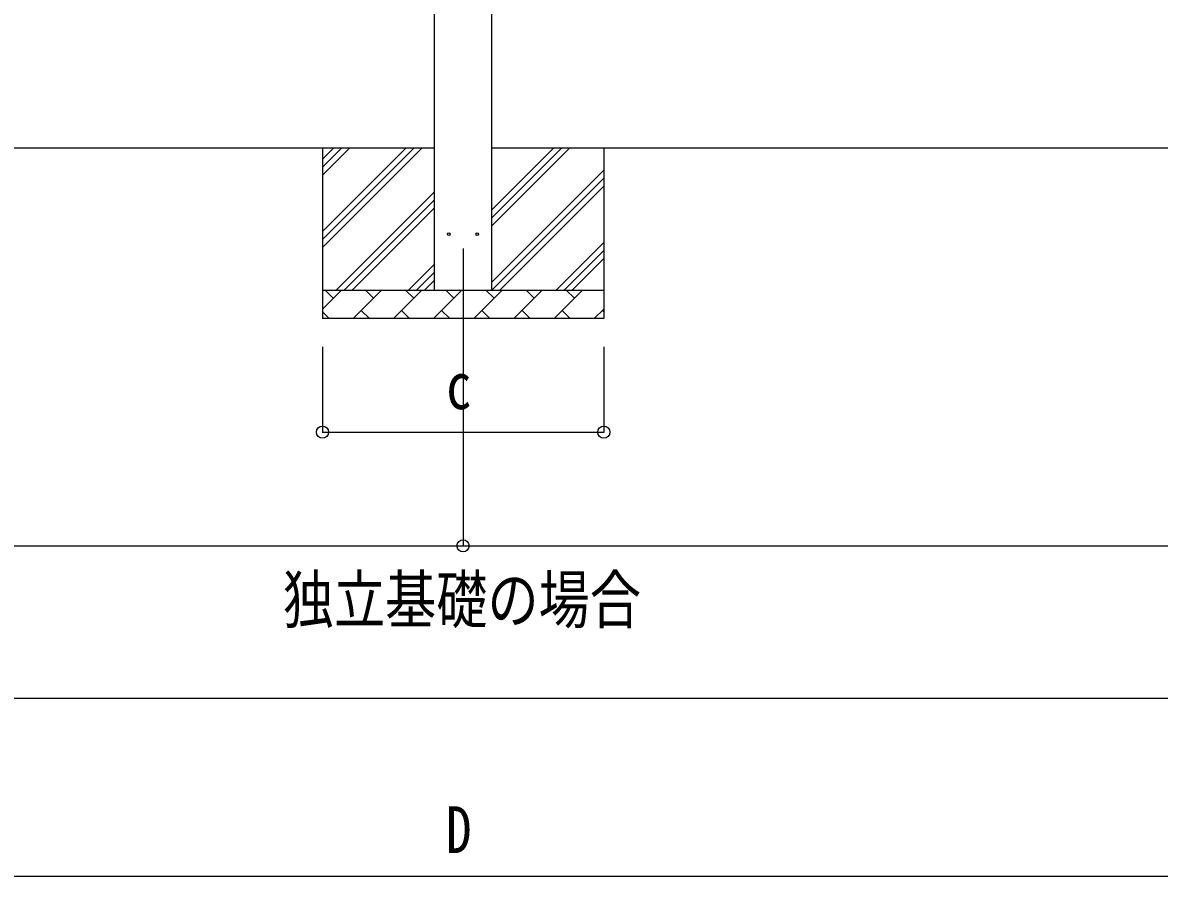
# Model space of a CAD drawing. Units: millimetres, scale not verified. Extents: x -21025 to 21025, y -14850 to 14850.
# Drawn here: x -13077 to -9077, y -6396 to -3392 of the extents above; entities that cross this region are included whole.
import ezdxf
from ezdxf.enums import TextEntityAlignment as Align

# ---------------------------------------------------------------- set-up
doc = ezdxf.new("R2010")
doc.units = ezdxf.units.MM
doc.header["$LTSCALE"] = 60
for name, color, linetype in [('0-2_USER1', 3, 'Continuous'), ('0-3_YKK_11', 7, 'Continuous'), ('0-4_YKK_12', 2, 'Continuous'), ('0-5_YKK_13', 4, 'Continuous'), ('0-6_YKK_A1', 4, 'Continuous'), ('0-7_YKK_D', 6, 'Continuous')]:
    doc.layers.add(name, color=color, linetype=linetype)
doc.styles.add('ＭＳ ゴシック', font='')
doc.styles.get('ＭＳ ゴシック').set_extended_font_data('MS Gothic')

msp = doc.modelspace()

# ---------------------------------------------------------------- linework, layer by layer
at = {"layer": '0-3_YKK_11'}
msp.add_line((3149.61, -5770.5), (-18119.5, -5770.5), dxfattribs=at)
at = {"layer": '0-4_YKK_12'}
msp.add_line((-11526.9, -4186.07), (-11526.9, -4686.07), dxfattribs=at)
at = {"layer": '0-5_YKK_13'}
for centre in [(-11576.9, -4136.07), (-11476.9, -4136.07)]:
    msp.add_circle(centre, 4.5, dxfattribs=at)
at = {"layer": '0-6_YKK_A1'}
for p, q in [((-11626.9, -4333.07), (-11626.9, -1547.07)), ((-11426.9, -1547.07), (-11426.9, -4333.07)), ((-11626.9, -3833.07), (-16800.9, -3833.07)), ((-12021.4, -3833.07), (-12021.4, -4433.07)), ((-12021.4, -4183.12), (-11671.35, -3833.07)), ((-12021.4, -4154.83), (-11699.63, -3833.07)), ((-12021.4, -4126.55), (-11727.92, -3833.07)), ((-12021.4, -3928.56), (-11925.91, -3833.07)), ((-12021.4, -3900.28), (-11954.19, -3833.07)), ((-12021.4, -3871.99), (-11982.48, -3833.07)), ((-6252.9, -3833.07), (-11426.9, -3833.07)), ((-11426.9, -4107.74), (-11152.23, -3833.07)), ((-11426.9, -4051.17), (-11208.8, -3833.07)), ((-11426.9, -4079.45), (-11180.52, -3833.07)), ((-11031.4, -3833.07), (-11031.4, -4433.07)), ((-11426.9, -4305.73), (-11031.4, -3910.23)), ((-11425.96, -4333.07), (-11031.4, -3938.51)), ((-11973.36, -4333.07), (-11626.9, -3986.61)), ((-11397.68, -4333.07), (-11031.4, -3966.79)), ((-11945.08, -4333.07), (-11626.9, -4014.89)), ((-11916.79, -4333.07), (-11626.9, -4043.18)), ((-11199.69, -4333.07), (-11031.4, -4164.78)), ((-11171.4, -4333.07), (-11031.4, -4193.07)), ((-11143.12, -4333.07), (-11031.4, -4221.35)), ((-11718.8, -4333.07), (-11626.9, -4241.17)), ((-11690.52, -4333.07), (-11626.9, -4269.45)), ((-11662.23, -4333.07), (-11626.9, -4297.74)), ((-12021.4, -4333.07), (-11031.4, -4333.07)), ((-12021.4, -4399.54), (-11954.93, -4333.07)), ((-11983.48, -4361.62), (-12012.04, -4333.07)), ((-11913.51, -4433.07), (-11813.51, -4333.07)), ((-11842.06, -4361.62), (-11870.61, -4333.07)), ((-11772.09, -4433.07), (-11672.09, -4333.07)), ((-11700.64, -4361.62), (-11729.19, -4333.07)), ((-11630.67, -4433.07), (-11530.67, -4333.07)), ((-11559.22, -4361.62), (-11587.77, -4333.07)), ((-11489.24, -4433.07), (-11389.24, -4333.07)), ((-11417.8, -4361.62), (-11446.35, -4333.07)), ((-11347.82, -4433.07), (-11247.82, -4333.07)), ((-11276.38, -4361.62), (-11304.93, -4333.07)), ((-11206.4, -4433.07), (-11106.4, -4333.07)), ((-11134.95, -4361.62), (-11163.51, -4333.07)), ((-11064.98, -4433.07), (-11031.4, -4399.49)), ((-12021.4, -4409.49), (-11997.82, -4433.07)), ((-11031.4, -4433.07), (-12021.4, -4433.07)), ((-11884.95, -4404.51), (-11856.4, -4433.07)), ((-11743.53, -4404.51), (-11714.98, -4433.07)), ((-11602.11, -4404.51), (-11573.56, -4433.07)), ((-11460.69, -4404.51), (-11432.14, -4433.07)), ((-11319.27, -4404.51), (-11290.72, -4433.07)), ((-11177.85, -4404.51), (-11149.29, -4433.07)), ((-11036.43, -4404.51), (-11031.4, -4409.54))]:
    msp.add_line(p, q, dxfattribs=at)
at = {"layer": '0-7_YKK_D'}
for p, q in [((-12021.4, -4533.07), (-12021.4, -4833.98)), ((-11526.9, -4533.07), (-11526.9, -5233.98)), ((-11526.9, -4533.07), (-11526.9, -5233.98)), ((-11031.4, -4533.07), (-11031.4, -4833.98)), ((-12021.4, -4832.98), (-11031.4, -4832.98)), ((-16863.4, -5232.98), (-11526.9, -5232.98)), ((-11526.9, -5232.98), (-6190.4, -5232.98)), ((-16711.9, -6395.98), (-6341.9, -6395.98))]:
    msp.add_line(p, q, dxfattribs=at)
for centre in [(-12021.4, -4832.98), (-11031.4, -4832.98), (-11526.9, -5232.98), (-11526.9, -5232.98)]:
    msp.add_circle(centre, 21.25, dxfattribs=at)

# ---------------------------------------------------------------- texts
at = {"layer": '0-2_USER1', "style": 'ＭＳ ゴシック', "width": 0.8}
msp.add_text('独立基礎の場合', height=165, dxfattribs=at).set_placement((-12161.12, -5554.28), align=Align.BOTTOM_LEFT)
at = {"layer": '0-7_YKK_D', "style": 'ＭＳ ゴシック', "width": 0.8}
for s, p in [('c', (-11586.4, -4800.98)), ('D', (-11586.9, -6363.98))]:
    msp.add_text(s, height=165, dxfattribs=at).set_placement(p, align=Align.BOTTOM_LEFT)

doc.saveas('drawing.dxf')
